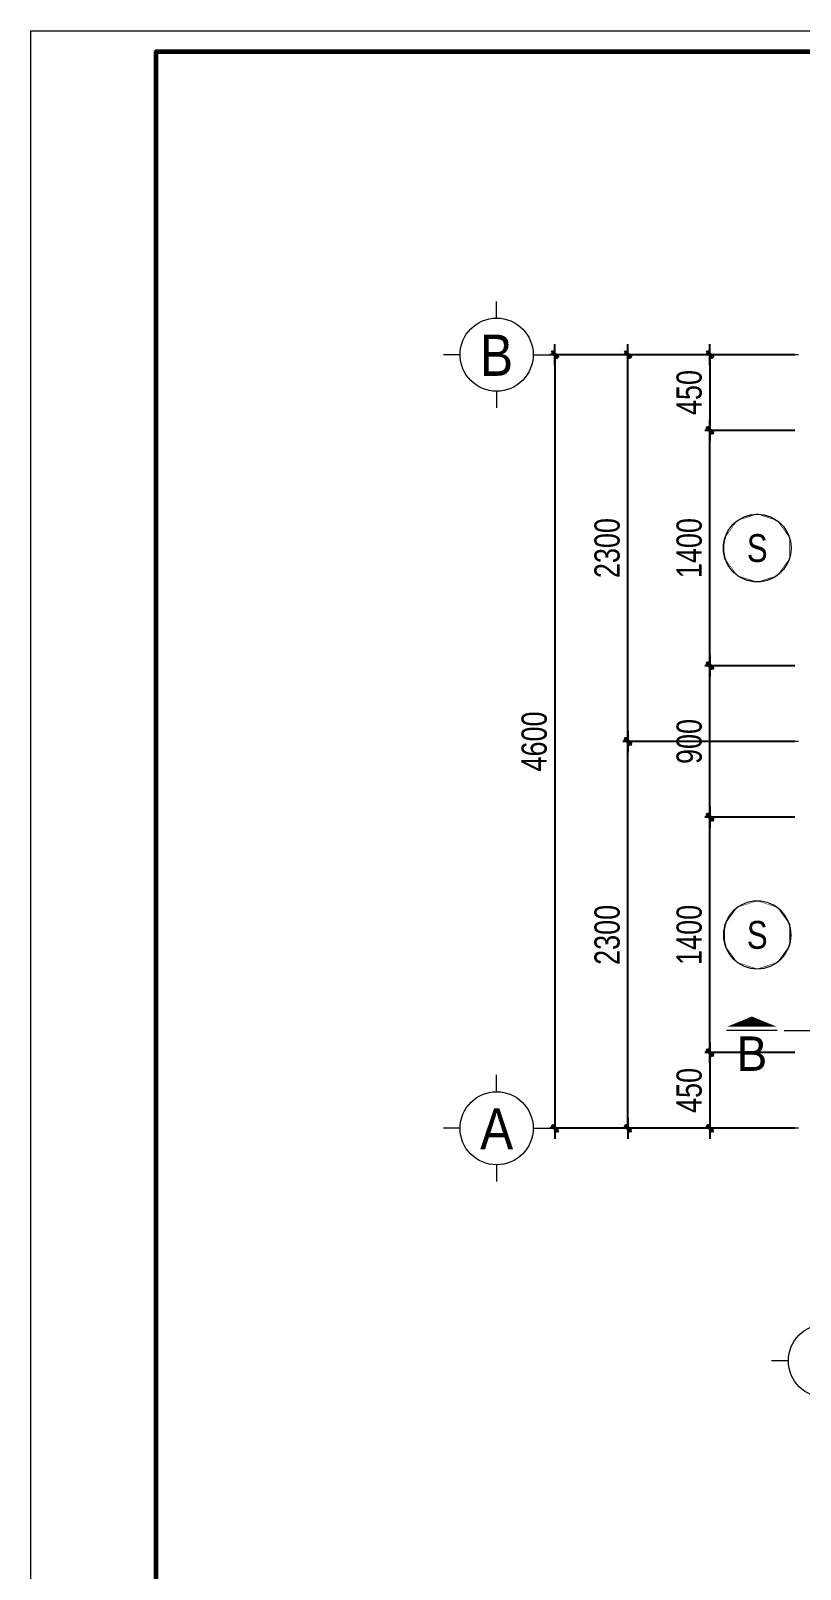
# Model space of a CAD drawing. Header units: millimetres. Extents: x 3293446 to 3468331, y 133678 to 182883.
# Drawn here: x 3416195 to 3420769, y 154532 to 163681 of the extents above; entities that cross this region are included whole.
import ezdxf
from ezdxf.enums import TextEntityAlignment as Align

# ---------------------------------------------------------------- set-up
doc = ezdxf.new("R2010")
doc.units = ezdxf.units.MM
doc.header["$LTSCALE"] = 600
doc.header["$MEASUREMENT"] = 0
doc.header["$PDMODE"] = 32
doc.linetypes.add('CENTER', pattern=[2, 1.25, -0.25, 0.25, -0.25])
doc.linetypes.add('HIDDEN', pattern=[0.375, 0.25, -0.125])
doc.layers.get('0').update_dxf_attribs({"lineweight": 0})
doc.layers.get('Defpoints').update_dxf_attribs({"lineweight": 0})
doc.layers.add('DIM', color=1, linetype='Continuous')
for name, color, linetype, lineweight in [('Khungten_LCDI', 7, 'Continuous', 5), ('LC ISO', 153, 'Continuous', 13), ('LC Khac', 4, 'Continuous', 9), ('LC MANH DUT', 35, 'HIDDEN', 5), ('LC Net manh', 239, 'Continuous', 5), ('LC Net thay', 7, 'Continuous', 25), ('LC Text1', 3, 'Continuous', 20), ('truc', 76, 'CENTER', 9)]:
    doc.layers.add(name, color=color, linetype=linetype, lineweight=lineweight)
doc.styles.add('General text 2', font='arial.ttf')
doc.styles.add('HOATBIF', font='hoatbif.shx', dxfattribs={"width": 0.8})
doc.styles.add('Khungten', font='VHAVAN.TTF', dxfattribs={"width": 0.9, "height": 5000})
doc.styles.add('LC 1', font='VHAVANB.TTF')
doc.styles.add('Title', font='VHBLACK.TTF', dxfattribs={"width": 0.8})
doc.dimstyles.new('Copy of 1-100 (1- 60)', dxfattribs={"dimscale": 60, "dimtxt": 2.5, "dimasz": 0.35, "dimexe": 0.5, "dimexo": 0, "dimgap": 0.8, "dimtad": 1, "dimdec": 0, "dimzin": 0, "dimdsep": 46, "dimtxsty": 'HOATBIF', "dimblk1": 'DOT', "dimblk2": 'DOT', "dimsah": 1, "dimcen": -1, "dimdle": 1, "dimclrd": 256, "dimclre": 256, "dimclrt": 4, "dimadec": 3, "dimazin": 2, "dimtfac": 0.333333, "dimtdec": 0, "dimtix": 1, "dimtmove": 2, "dimatfit": 3, "dimldrblk": 'DOT', "dimfxl": 1, "dimtvp": 0.833333, "dimtolj": 1, "dimtzin": 0, "dimarcsym": 0})

# ---------------------------------------------------------------- blocks, each defined once
blk = doc.blocks.new('DOT')
at = {"layer": 'DIM'}
for p, q in [((-3, 0), (3, 0)), ((-1, -1), (1, 1))]:
    blk.add_line(p, q, dxfattribs=at)
blk.add_lwpolyline([(0.5, 1), (-1, -0.5), (-0.5, -1), (1, 0.5)], close=True, dxfattribs=at)
blk = doc.blocks.new('*D211')
at = {"layer": 'Defpoints', "color": 0, "transparency": 16777216}
for p in [(3419744.8, 159454.5), (3420737.8, 159454.5), (3420737.8, 157154.5)]:
    blk.add_point(p, dxfattribs=at)
at = {"layer": 'DIM', "lineweight": -2, "transparency": 16777216}
for p, q in [((3420737.8, 159454.5), (3419714.8, 159454.5)), ((3419744.8, 157175.5), (3419744.8, 159433.5)), ((3420737.8, 157154.5), (3419714.8, 157154.5))]:
    blk.add_line(p, q, dxfattribs=at)
at = {"layer": 'DIM', "lineweight": -2, "transparency": 16777216, "xscale": 21, "yscale": 21, "zscale": 21}
for p, rotation in [((3419744.8, 159454.5), 90), ((3419744.8, 157154.5), 270)]:
    blk.add_blockref('DOT', p, dxfattribs=dict(at, rotation=rotation))
at = {"layer": 'DIM', "color": 4, "transparency": 16777216, "insert": (3419621.8, 158304.5), "char_height": 150, "attachment_point": 5, "rotation": 90, "style": 'HOATBIF'}
blk.add_mtext('\\A1;2300', dxfattribs=at)
blk = doc.blocks.new('_Dot')
at = {"color": 0, "linetype": 'ByBlock', "lineweight": -2}
blk.add_line((-0.5, 0), (-1, 0), dxfattribs=at)
at = {"color": 0, "linetype": 'ByBlock', "const_width": 0.5}
blk.add_lwpolyline([(-0.25, 0, 1), (0.25, 0, 1)], format="xyb", close=True, dxfattribs=at)
blk = doc.blocks.new('*D212')
at = {"layer": 'Defpoints', "color": 0, "transparency": 16777216}
for p in [(3419744.8, 161754.5), (3420737.8, 161754.5), (3420737.8, 159454.5)]:
    blk.add_point(p, dxfattribs=at)
at = {"layer": 'DIM', "lineweight": -2, "transparency": 16777216}
for p, q in [((3420737.8, 161754.5), (3419714.8, 161754.5)), ((3419744.8, 159475.5), (3419744.8, 161733.5)), ((3420737.8, 159454.5), (3419714.8, 159454.5))]:
    blk.add_line(p, q, dxfattribs=at)
at = {"layer": 'DIM', "lineweight": -2, "transparency": 16777216, "xscale": 21, "yscale": 21, "zscale": 21}
for p, rotation in [((3419744.8, 161754.5), 90), ((3419744.8, 159454.5), 270)]:
    blk.add_blockref('DOT', p, dxfattribs=dict(at, rotation=rotation))
at = {"layer": 'DIM', "color": 4, "transparency": 16777216, "insert": (3419621.8, 160604.5), "char_height": 150, "attachment_point": 5, "rotation": 90, "style": 'HOATBIF'}
blk.add_mtext('\\A1;2300', dxfattribs=at)
blk = doc.blocks.new('*D214')
at = {"layer": 'Defpoints', "color": 0, "transparency": 16777216}
for p in [(3420737.8, 161754.5), (3419311.3, 157154.5), (3420737.8, 157154.5)]:
    blk.add_point(p, dxfattribs=at)
at = {"layer": 'DIM', "lineweight": -2, "transparency": 16777216}
for p, q in [((3420737.8, 161754.5), (3419281.3, 161754.5)), ((3419311.3, 161733.5), (3419311.3, 157175.5)), ((3420737.8, 157154.5), (3419281.3, 157154.5))]:
    blk.add_line(p, q, dxfattribs=at)
at = {"layer": 'DIM', "lineweight": -2, "transparency": 16777216, "xscale": 21, "yscale": 21, "zscale": 21}
for p, rotation in [((3419311.3, 161754.5), 90), ((3419311.3, 157154.5), 270)]:
    blk.add_blockref('DOT', p, dxfattribs=dict(at, rotation=rotation))
at = {"layer": 'DIM', "color": 4, "transparency": 16777216, "insert": (3419188.3, 159454.5), "char_height": 150, "attachment_point": 5, "rotation": 90, "style": 'HOATBIF'}
blk.add_mtext('\\A1;4600', dxfattribs=at)
blk = doc.blocks.new('lcdi fix')
at = {"layer": 'Defpoints', "lineweight": 0}
blk.add_lwpolyline([(-1200, -14850), (-1200, 14850), (40800, 14850), (40800, -14850)], close=True, dxfattribs=at)
at = {"layer": 'Khungten_LCDI', "color": 5, "lineweight": 60}
blk.add_lwpolyline([(0, -14650), (0, 14650), (40600, 14650), (40600, -14650)], close=True, dxfattribs=at)
at = {"color": 7, "style": 'Khungten', "width": 0.8}
for tag, p in [('REVISION', (39499, -10746)), ('NGAYHT', (39546, -11609))]:
    blk.add_attdef(tag, text='', height=200, dxfattribs=at).set_placement(p, align=Align.CENTER)
at = {"layer": 'LC Text1', "style": 'Title', "width": 3.882085}
for tag, p, p2 in [('TENBANVE1', (36913, -8886), (40339, -8886)), ('TENBANVE2', (36913, -9562), (40339, -9562))]:
    blk.add_attdef(tag, text='', height=250, dxfattribs=at).set_placement(p, p2, align=Align.FIT)
at = {"layer": 'LC Text1', "style": 'Title', "width": 0.7}
blk.add_attdef('SOBANVE', text='', height=250, dxfattribs=at).set_placement((39562, -13896), align=Align.CENTER)
blk = doc.blocks.new('TTRUC')
at = {"layer": 'LC ISO'}
for p, q in [((0, 6.95), (0, 10.13)), ((-6.95, 0), (-10.13, 0)), ((6.95, 0), (10.13, 0)), ((0, -6.95), (0, -10.13))]:
    blk.add_line(p, q, dxfattribs=at)
at = {"layer": 'LC Net manh'}
blk.add_circle((0, 0), 6.95, dxfattribs=at)
blk = doc.blocks.new('*D227')
at = {"layer": 'Defpoints', "color": 0, "transparency": 16777216}
for p in [(3420737.8, 161754.5), (3420232.8, 161304.5), (3420737.8, 161304.5)]:
    blk.add_point(p, dxfattribs=at)
at = {"layer": 'DIM', "lineweight": -2, "transparency": 16777216}
for p, q in [((3420737.8, 161754.5), (3420202.8, 161754.5)), ((3420232.8, 161733.5), (3420232.8, 161325.5)), ((3420737.8, 161304.5), (3420202.8, 161304.5))]:
    blk.add_line(p, q, dxfattribs=at)
at = {"layer": 'DIM', "lineweight": -2, "transparency": 16777216, "xscale": 21, "yscale": 21, "zscale": 21}
for p, rotation in [((3420232.8, 161754.5), 90), ((3420232.8, 161304.5), 270)]:
    blk.add_blockref('DOT', p, dxfattribs=dict(at, rotation=rotation))
at = {"layer": 'DIM', "color": 4, "transparency": 16777216, "insert": (3420109.8, 161529.5), "char_height": 150, "attachment_point": 5, "rotation": 90, "style": 'HOATBIF'}
blk.add_mtext('\\A1;450', dxfattribs=at)
blk = doc.blocks.new('*D228')
at = {"layer": 'Defpoints', "color": 0, "transparency": 16777216}
for p in [(3420737.8, 157604.5), (3420232.8, 157154.5), (3420737.8, 157154.5)]:
    blk.add_point(p, dxfattribs=at)
at = {"layer": 'DIM', "lineweight": -2, "transparency": 16777216}
for p, q in [((3420737.8, 157604.5), (3420202.8, 157604.5)), ((3420232.8, 157583.5), (3420232.8, 157175.5)), ((3420737.8, 157154.5), (3420202.8, 157154.5))]:
    blk.add_line(p, q, dxfattribs=at)
at = {"layer": 'DIM', "lineweight": -2, "transparency": 16777216, "xscale": 21, "yscale": 21, "zscale": 21}
for p, rotation in [((3420232.8, 157604.5), 90), ((3420232.8, 157154.5), 270)]:
    blk.add_blockref('DOT', p, dxfattribs=dict(at, rotation=rotation))
at = {"layer": 'DIM', "color": 4, "transparency": 16777216, "insert": (3420109.8, 157379.5), "char_height": 150, "attachment_point": 5, "rotation": 90, "style": 'HOATBIF'}
blk.add_mtext('\\A1;450', dxfattribs=at)
blk = doc.blocks.new('*U22')
at = {"layer": 'LC Khac', "color": 1, "ltscale": 2}
for p, q in [((0, 0), (-485, 0)), ((11163, 0), (10677, 0))]:
    blk.add_line(p, q, dxfattribs=at)
for points in [[(-243, -134, 0, 471, 0), (-243, -37, 275, 275, 0)], [(10920, -134, 0, 471, 0), (10920, -37, 275, 275, 0)]]:
    blk.add_lwpolyline(points, format="xyseb", dxfattribs=at)
at = {"layer": 'LC MANH DUT', "ltscale": 300}
blk.add_line((66, 0), (10625, 0), dxfattribs=at)
at = {"ltscale": 2, "style": 'LC 1'}
for p in [(-243, 222), (10920, 222)]:
    blk.add_attdef('LC', text='', height=330, dxfattribs=at).set_placement(p, align=Align.MIDDLE_CENTER)
blk = doc.blocks.new('*D249')
at = {"layer": 'Defpoints', "color": 0, "transparency": 16777216}
for p in [(3420232.8, 159004.5), (3420737.8, 159004.5), (3420737.8, 157604.5)]:
    blk.add_point(p, dxfattribs=at)
at = {"layer": 'DIM', "lineweight": -2, "transparency": 16777216}
for p, q in [((3420737.8, 159004.5), (3420202.8, 159004.5)), ((3420232.8, 157625.5), (3420232.8, 158983.5)), ((3420737.8, 157604.5), (3420202.8, 157604.5))]:
    blk.add_line(p, q, dxfattribs=at)
at = {"layer": 'DIM', "lineweight": -2, "transparency": 16777216, "xscale": 21, "yscale": 21, "zscale": 21}
for p, rotation in [((3420232.8, 159004.5), 90), ((3420232.8, 157604.5), 270)]:
    blk.add_blockref('DOT', p, dxfattribs=dict(at, rotation=rotation))
at = {"layer": 'DIM', "color": 4, "transparency": 16777216, "insert": (3420109.8, 158304.5), "char_height": 150, "attachment_point": 5, "rotation": 90, "style": 'HOATBIF'}
blk.add_mtext('\\A1;1400', dxfattribs=at)
blk = doc.blocks.new('*D250')
at = {"layer": 'Defpoints', "color": 0, "transparency": 16777216}
for p in [(3420232.8, 159904.5), (3420737.8, 159904.5), (3420737.8, 159004.5)]:
    blk.add_point(p, dxfattribs=at)
at = {"layer": 'DIM', "lineweight": -2, "transparency": 16777216}
for p, q in [((3420737.8, 159904.5), (3420202.8, 159904.5)), ((3420232.8, 159025.5), (3420232.8, 159883.5)), ((3420737.8, 159004.5), (3420202.8, 159004.5))]:
    blk.add_line(p, q, dxfattribs=at)
at = {"layer": 'DIM', "lineweight": -2, "transparency": 16777216, "xscale": 21, "yscale": 21, "zscale": 21}
for p, rotation in [((3420232.8, 159904.5), 90), ((3420232.8, 159004.5), 270)]:
    blk.add_blockref('DOT', p, dxfattribs=dict(at, rotation=rotation))
at = {"layer": 'DIM', "color": 4, "transparency": 16777216, "insert": (3420109.8, 159454.5), "char_height": 150, "attachment_point": 5, "rotation": 90, "style": 'HOATBIF'}
blk.add_mtext('\\A1;900', dxfattribs=at)
blk = doc.blocks.new('*D251')
at = {"layer": 'Defpoints', "color": 0, "transparency": 16777216}
for p in [(3420232.8, 161304.5), (3420737.8, 161304.5), (3420737.8, 159904.5)]:
    blk.add_point(p, dxfattribs=at)
at = {"layer": 'DIM', "lineweight": -2, "transparency": 16777216}
for p, q in [((3420737.8, 161304.5), (3420202.8, 161304.5)), ((3420232.8, 159925.5), (3420232.8, 161283.5)), ((3420737.8, 159904.5), (3420202.8, 159904.5))]:
    blk.add_line(p, q, dxfattribs=at)
at = {"layer": 'DIM', "lineweight": -2, "transparency": 16777216, "xscale": 21, "yscale": 21, "zscale": 21}
for p, rotation in [((3420232.8, 161304.5), 90), ((3420232.8, 159904.5), 270)]:
    blk.add_blockref('DOT', p, dxfattribs=dict(at, rotation=rotation))
at = {"layer": 'DIM', "color": 4, "transparency": 16777216, "insert": (3420109.8, 160604.5), "char_height": 150, "attachment_point": 5, "rotation": 90, "style": 'HOATBIF'}
blk.add_mtext('\\A1;1400', dxfattribs=at)
blk = doc.blocks.new('*U18')
at = {"layer": 'Defpoints'}
blk.add_lwpolyline([(0, 4.25), (-2.5, 3.44), (-4.04, 1.31), (-4.04, -1.31), (-2.5, -3.44), (0, -4.25), (2.5, -3.44), (4.04, -1.31), (4.04, 1.31), (2.5, 3.44)], close=True, dxfattribs=at)
at = {"layer": 'LC Text1', "style": 'General text 2', "width": 0.8, "flags": 8}
blk.add_attdef('SYMBOL', text='', height=3.5, dxfattribs=at).set_placement((0, 0), align=Align.MIDDLE_CENTER)
blk.add_wipeout([(0, 4.25), (-2.5, 3.44), (-4.04, 1.31), (-4.04, -1.31), (-2.5, -3.44), (0, -4.25), (2.5, -3.44), (4.04, -1.31), (4.04, 1.31), (2.5, 3.44)]).dxf.layer = 'Defpoints'
at = {"layer": 'LC ISO'}
blk.add_circle((0, 0), 4.25, dxfattribs=at)

msp = doc.modelspace()

# ---------------------------------------------------------------- linework, layer by layer
at = {"layer": 'truc'}
for p, q in [((3426458.3, 161754.5), (3419971.3, 161754.5)), ((3426458.3, 159454.5), (3419971.3, 159454.5)), ((3426458.3, 157154.5), (3419971.3, 157154.5))]:
    msp.add_line(p, q, dxfattribs=at)

# ---------------------------------------------------------------- block references
ref = msp.add_blockref('*U22', (3420633, 157736), dxfattribs=dict(xscale=-0.6206639722544331, yscale=0.6206639722544331, zscale=0.6206639722544331, rotation=180))
ref.add_attrib('LC', 'B', dxfattribs={"ltscale": 2, "height": 204.8, "style": 'LC 1'}).set_placement((3427410.6, 157598.1), align=Align.MIDDLE_CENTER)
ref.add_attrib('LC', 'B', dxfattribs={"ltscale": 2, "height": 204.8, "style": 'LC 1'}).set_placement((3420482.3, 157598.1), align=Align.MIDDLE_CENTER)
at = {"layer": 'LC ISO', "xscale": 31.2766291057588, "yscale": 31.2766291057588, "zscale": 31.2766291057588}
for p in [(3418964.4, 161754.5), (3418964.4, 157154.5), (3420916.3, 155771.6)]:
    msp.add_blockref('TTRUC', p, dxfattribs=at)
at = {"layer": 'LC Net thay', "xscale": 0.6206639722545443, "yscale": 0.6206639722545443, "zscale": 0.6206639722545443}
msp.add_blockref('lcdi fix', (3416939.6, 154463.7), dxfattribs=at)

# ---------------------------------------------------------------- texts
at = {"layer": 'LC Text1', "ltscale": 0.2, "style": 'LC 1', "width": 0.9}
for s, p in [('b', (3418964.4, 161555.2)), ('a', (3418964.4, 156955.2))]:
    msp.add_text(s, height=244.9, dxfattribs=at).set_placement(p, align=Align.BOTTOM_CENTER)

# ---------------------------------------------------------------- dimensions: what is measured, and where the dimension line sits
at = {"layer": 'DIM'}
for base, p1, p2, picture, middle in [((3419311.3, 157154.5), (3420737.8, 161754.5), (3420737.8, 157154.5), '*D214', (3419188.3, 159454.5)), ((3419744.8, 161754.5), (3420737.8, 159454.5), (3420737.8, 161754.5), '*D212', (3419621.8, 160604.5)), ((3420232.8, 161304.5), (3420737.8, 161754.5), (3420737.8, 161304.5), '*D227', (3420109.8, 161529.5)), ((3420232.8, 161304.5), (3420737.8, 159904.5), (3420737.8, 161304.5), '*D251', (3420109.8, 160604.5)), ((3420232.8, 159904.5), (3420737.8, 159004.5), (3420737.8, 159904.5), '*D250', (3420109.8, 159454.5)), ((3419744.8, 159454.5), (3420737.8, 157154.5), (3420737.8, 159454.5), '*D211', (3419621.8, 158304.5)), ((3420232.8, 159004.5), (3420737.8, 157604.5), (3420737.8, 159004.5), '*D249', (3420109.8, 158304.5)), ((3420232.8, 157154.5), (3420737.8, 157604.5), (3420737.8, 157154.5), '*D228', (3420109.8, 157379.5))]:
    dim = msp.add_linear_dim(base=base, p1=p1, p2=p2, angle=90, dimstyle='Copy of 1-100 (1- 60)', dxfattribs=at)
    dim.commit()
    dim.dimension.update_dxf_attribs({"geometry": picture, "text_midpoint": middle})

# ---------------------------------------------------------------- next in the draw order: block references
at = {"layer": 'LC Net manh'}
ref = msp.add_blockref('*U18', (3420513.8, 160604.5), dxfattribs=dict(at, xscale=47.3165004730313, yscale=47.3165004730313, zscale=47.3165004730313))
ref.add_attrib('SYMBOL', 'S', dxfattribs={"layer": 'LC Text1', "height": 165.6, "style": 'General text 2', "width": 0.8}).set_placement((3420513.8, 160604.5), align=Align.MIDDLE_CENTER)
ref = msp.add_blockref('*U18', (3420513.8, 158304.5), dxfattribs=dict(at, xscale=-47.3165004730313, yscale=47.3165004730313, zscale=47.3165004730313, rotation=180))
ref.add_attrib('SYMBOL', 'S', dxfattribs={"layer": 'LC Text1', "height": 165.6, "style": 'General text 2', "width": 0.8}).set_placement((3420513.8, 158304.5), align=Align.MIDDLE_CENTER)

doc.saveas('drawing.dxf')
